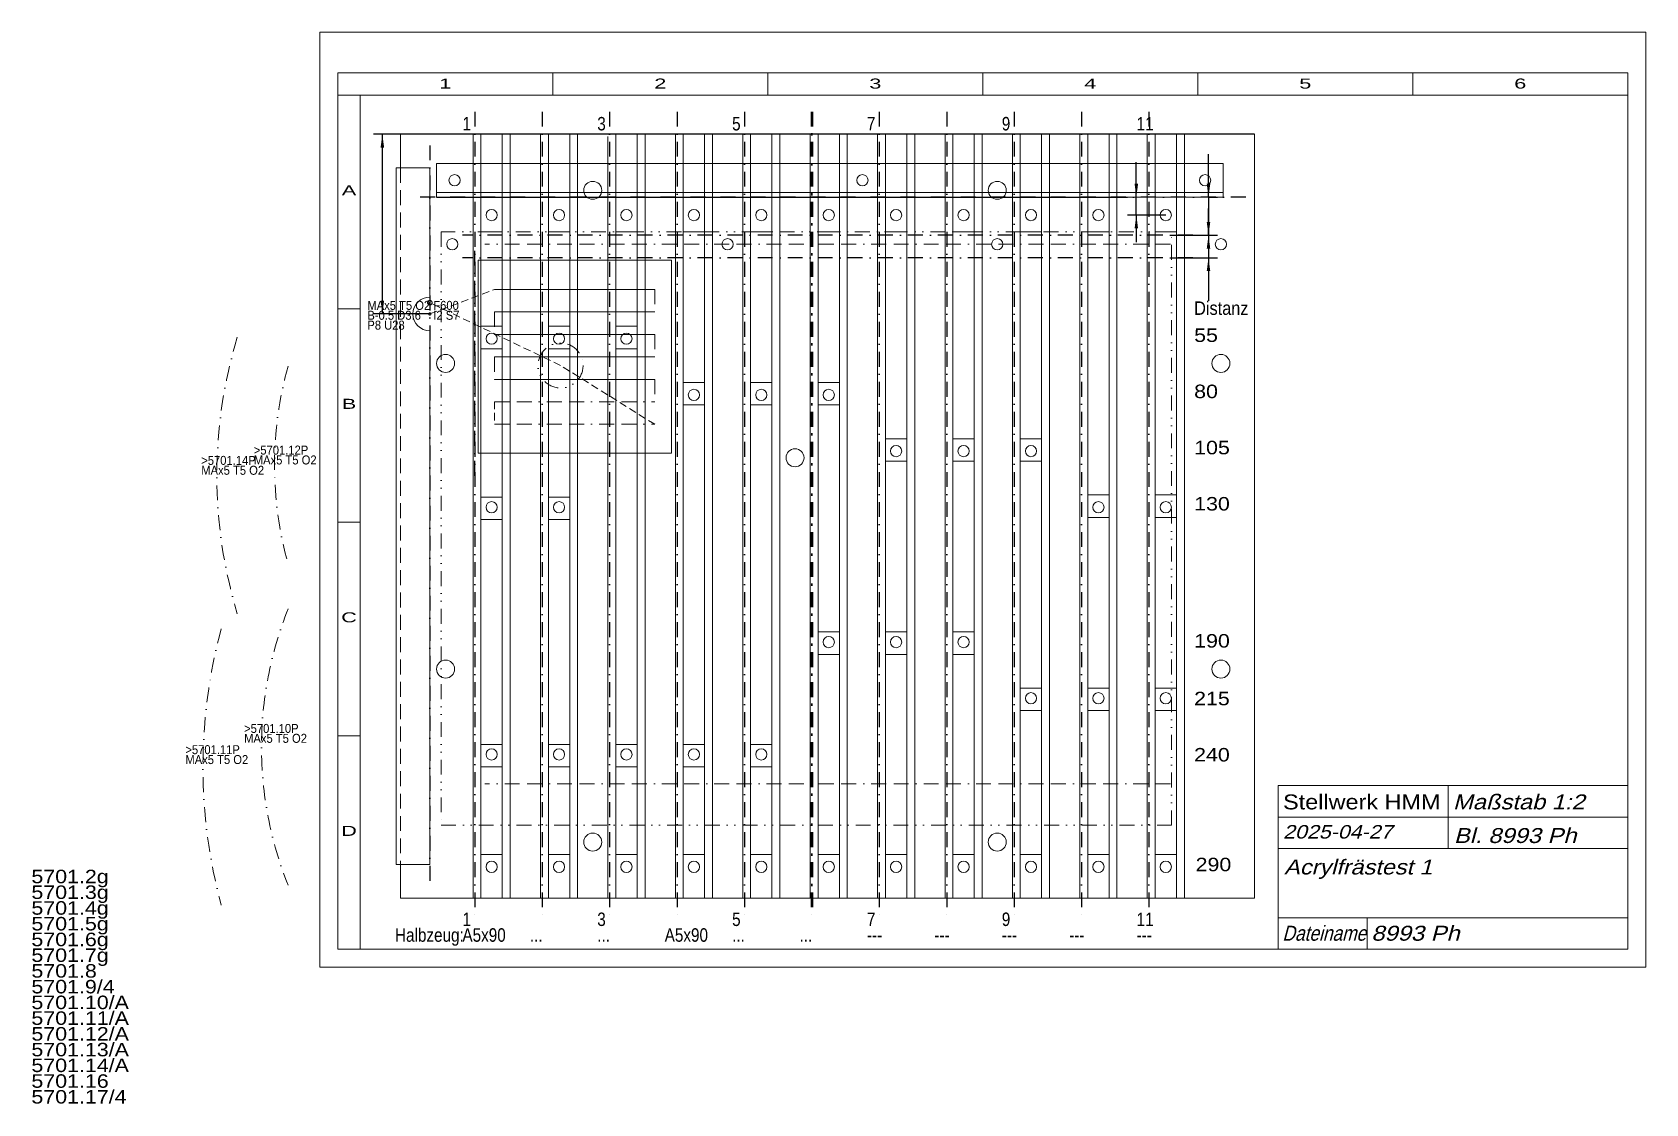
# Model space of a CAD drawing. Extents: x -126 to 592, y -59 to 418.
import ezdxf
from ezdxf.enums import TextEntityAlignment as Align

# ---------------------------------------------------------------- set-up
doc = ezdxf.new("R2010")
doc.units = 0
doc.header["$LTSCALE"] = 13.259237
for name, pattern in [('BORDER', [1.75, 0.5, -0.25, 0.5, -0.25, 0, -0.25]), ('DASHDOT', [1, 0.5, -0.25, 0, -0.25]), ('DASHED', [0.75, 0.5, -0.25]), ('DIVIDE', [1.25, 0.5, -0.25, 0, -0.25, 0, -0.25]), ('HIDDEN', [0.375, 0.25, -0.125]), ('PHANTOM', [2.5, 1.25, -0.25, 0.25, -0.25, 0.25, -0.25])]:
    doc.linetypes.add(name, pattern=pattern)
for name, color, linetype, lineweight in [('2913_1 AUFSPANNPLATTE', 7, 'CONTINUOUS', 18), ('5701_10___15 BODEN UND DECKEL', 142, 'CONTINUOUS', 18), ('5701___ ZENTRALSCHLOSS', 230, 'CONTINUOUS', 13), ('8993_1P', 230, 'CONTINUOUS', 13), ('___ 8901_2P', 54, 'CONTINUOUS', 13), ('_TEMP', 7, 'CONTINUOUS', 50), ('BEMASSUNG', 7, 'CONTINUOUS', 25), ('BESCHRIFTUNG', 7, 'CONTINUOUS', 25), ('MASSGRENZEN', 172, 'CONTINUOUS', 25), ('MASSLINIEN', 172, 'CONTINUOUS', 25), ('MASSTEXTE', 212, 'CONTINUOUS', 25), ('MITTELLINIEN', 5, 'DASHDOT', 25), ('STANDARD', 7, 'CONTINUOUS', 0)]:
    doc.layers.add(name, color=color, linetype=linetype, lineweight=lineweight)
doc.styles.add('Arial', font='arial.ttf')

# ---------------------------------------------------------------- blocks, each defined once
blk = doc.blocks.new('D157586944')
at = {"layer": 'MASSGRENZEN'}
for points in [[(365.33, 344.67), (364.55, 350.61), (366.11, 350.61)], [(365.33, 336.67), (366.11, 330.72), (364.55, 330.72)]]:
    blk.add_solid(points, dxfattribs=at)
at = {"layer": 'MASSLINIEN', "color": 172}
for p, q in [((365.33, 344.67), (365.33, 360.27)), ((53.95, 344.67), (361.33, 344.67)), ((365.33, 336.67), (365.33, 344.67)), ((378.45, 336.67), (361.33, 336.67)), ((365.33, 336.67), (365.33, 324.68))]:
    blk.add_line(p, q, dxfattribs=at)
blk = doc.blocks.new('D157587200')
at = {"layer": 'MASSGRENZEN'}
for points in [[(29.83, 372.67), (30.61, 366.72), (29.05, 366.72)], [(29.83, 292.67), (29.05, 298.61), (30.61, 298.61)]]:
    blk.add_solid(points, dxfattribs=at)
at = {"layer": 'MASSLINIEN', "color": 172}
for p, q in [((417.95, 372.67), (25.83, 372.67)), ((29.83, 292.67), (29.83, 372.67)), ((50.95, 292.67), (25.83, 292.67))]:
    blk.add_line(p, q, dxfattribs=at)
blk = doc.blocks.new('D157587456')
at = {"layer": 'MASSGRENZEN'}
for points in [[(397.44, 344.67), (396.66, 350.61), (398.23, 350.61)], [(397.44, 327.67), (398.23, 321.72), (396.66, 321.72)]]:
    blk.add_solid(points, dxfattribs=at)
at = {"layer": 'MASSLINIEN', "color": 172}
for p, q in [((397.44, 344.67), (397.44, 363.8)), ((397.44, 344.67), (397.44, 327.67)), ((397.44, 344.67), (401.44, 344.67)), ((380.5, 327.67), (401.44, 327.67)), ((397.44, 327.67), (397.44, 315.68))]:
    blk.add_line(p, q, dxfattribs=at)
blk = doc.blocks.new('D157587712')
at = {"layer": 'MASSGRENZEN'}
for points in [[(397.44, 327.67), (396.66, 333.61), (398.23, 333.61)], [(397.44, 317.67), (398.23, 311.72), (396.66, 311.72)]]:
    blk.add_solid(points, dxfattribs=at)
at = {"layer": 'MASSLINIEN', "color": 172}
for p, q in [((397.44, 327.67), (397.44, 339.65)), ((380.5, 327.67), (401.44, 327.67)), ((397.44, 327.67), (397.44, 317.67)), ((380.5, 317.67), (401.44, 317.67)), ((397.44, 317.67), (397.44, 298.53))]:
    blk.add_line(p, q, dxfattribs=at)

msp = doc.modelspace()

# ---------------------------------------------------------------- linework, layer by layer
at = {"layer": '2913_1 AUFSPANNPLATTE', "color": 8}
for p, q in [((417.95, 372.67), (37.95, 372.67)), ((37.95, 372.67), (37.95, 357.67)), ((70.2, 372.67), (70.2, 32.67)), ((73.7, 372.67), (73.7, 32.67)), ((83.2, 372.67), (83.2, 32.67)), ((86.7, 372.67), (86.7, 32.67)), ((100.2, 372.67), (100.2, 32.67)), ((103.7, 372.67), (103.7, 32.67)), ((113.2, 372.67), (113.2, 32.67)), ((116.7, 372.67), (116.7, 32.67)), ((130.2, 371.67), (130.2, 32.67)), ((133.7, 372.67), (133.7, 32.67)), ((143.2, 372.67), (143.2, 32.67)), ((146.7, 372.67), (146.7, 32.67)), ((160.2, 372.67), (160.2, 32.67)), ((163.7, 372.67), (163.7, 32.67)), ((173.2, 372.67), (173.2, 32.67)), ((176.7, 372.67), (176.7, 32.67)), ((190.2, 372.67), (190.2, 32.67)), ((193.7, 372.67), (193.7, 32.67)), ((203.2, 372.67), (203.2, 32.67)), ((206.7, 372.67), (206.7, 32.67)), ((220.2, 372.67), (220.2, 32.67)), ((223.7, 372.67), (223.7, 32.67)), ((233.2, 372.67), (233.2, 32.67)), ((236.7, 372.67), (236.7, 32.67)), ((250.2, 372.67), (250.2, 32.67)), ((253.7, 372.67), (253.7, 32.67)), ((263.2, 372.67), (263.2, 32.67)), ((266.7, 372.67), (266.7, 32.67)), ((280.2, 372.67), (280.2, 32.67)), ((283.7, 372.67), (283.7, 32.67)), ((293.2, 372.67), (293.2, 32.67)), ((296.7, 372.67), (296.7, 32.67)), ((310.2, 372.67), (310.2, 32.67)), ((313.7, 372.67), (313.7, 32.67)), ((323.2, 372.67), (323.2, 32.67)), ((326.7, 372.67), (326.7, 32.67)), ((340.2, 372.67), (340.2, 32.67)), ((343.7, 372.67), (343.7, 32.67)), ((353.2, 372.67), (353.2, 32.67)), ((356.7, 372.67), (356.7, 32.67)), ((370.2, 372.67), (370.2, 32.67)), ((373.7, 372.67), (373.7, 32.67)), ((383.2, 372.67), (383.2, 32.67)), ((386.7, 372.67), (386.7, 32.67)), ((417.95, 32.67), (417.95, 372.67)), ((403.95, 359.67), (53.95, 359.67)), ((53.95, 344.67), (53.95, 359.67)), ((403.95, 344.67), (403.95, 359.67)), ((35.95, 357.67), (35.95, 47.67)), ((35.95, 357.67), (50.95, 357.67)), ((50.95, 357.67), (50.95, 300.17)), ((403.95, 346.67), (53.95, 346.67)), ((403.95, 344.67), (53.95, 344.67)), ((73.7, 329.17), (83.2, 329.17)), ((103.7, 329.17), (113.2, 329.17)), ((133.7, 329.17), (143.2, 329.17)), ((163.7, 329.17), (173.2, 329.17)), ((193.7, 329.17), (203.2, 329.17)), ((223.7, 329.17), (233.2, 329.17)), ((253.7, 329.17), (263.2, 329.17)), ((283.7, 329.17), (293.2, 329.17)), ((313.7, 329.17), (323.2, 329.17)), ((343.7, 329.17), (353.2, 329.17)), ((373.7, 329.17), (383.2, 329.17)), ((50.95, 285.17), (50.95, 47.67)), ((73.7, 287.17), (83.2, 287.17)), ((103.7, 287.17), (113.2, 287.17)), ((133.7, 287.17), (143.2, 287.17)), ((73.7, 277.17), (83.2, 277.17)), ((103.7, 277.17), (113.2, 277.17)), ((133.7, 277.17), (143.2, 277.17)), ((163.7, 262.17), (173.2, 262.17)), ((193.7, 262.17), (203.2, 262.17)), ((223.7, 262.17), (233.2, 262.17)), ((163.7, 252.17), (173.2, 252.17)), ((193.7, 252.17), (203.2, 252.17)), ((223.7, 252.17), (233.2, 252.17)), ((253.7, 237.17), (263.2, 237.17)), ((283.7, 237.17), (293.2, 237.17)), ((313.7, 237.17), (323.2, 237.17)), ((253.7, 227.17), (263.2, 227.17)), ((283.7, 227.17), (293.2, 227.17)), ((313.7, 227.17), (323.2, 227.17)), ((83.2, 211.17), (73.7, 211.17)), ((113.2, 211.17), (103.7, 211.17)), ((343.7, 212.17), (353.2, 212.17)), ((373.7, 212.17), (383.2, 212.17)), ((83.2, 201.17), (73.7, 201.17)), ((113.2, 201.17), (103.7, 201.17)), ((343.7, 202.17), (353.2, 202.17)), ((373.7, 202.17), (383.2, 202.17)), ((233.2, 151.17), (223.7, 151.17)), ((263.2, 151.17), (253.7, 151.17)), ((293.2, 151.17), (283.7, 151.17)), ((233.2, 141.17), (223.7, 141.17)), ((263.2, 141.17), (253.7, 141.17)), ((293.2, 141.17), (283.7, 141.17)), ((323.2, 126.17), (313.7, 126.17)), ((353.2, 126.17), (343.7, 126.17)), ((383.2, 126.17), (373.7, 126.17)), ((323.2, 116.17), (313.7, 116.17)), ((353.2, 116.17), (343.7, 116.17)), ((383.2, 116.17), (373.7, 116.17)), ((83.2, 101.17), (73.7, 101.17)), ((113.2, 101.17), (103.7, 101.17)), ((143.2, 101.17), (133.7, 101.17)), ((173.2, 101.17), (163.7, 101.17)), ((203.2, 101.17), (193.7, 101.17)), ((83.2, 91.17), (73.7, 91.17)), ((113.2, 91.17), (103.7, 91.17)), ((143.2, 91.17), (133.7, 91.17)), ((173.2, 91.17), (163.7, 91.17)), ((203.2, 91.17), (193.7, 91.17)), ((73.7, 52.17), (83.2, 52.17)), ((103.7, 52.17), (113.2, 52.17)), ((133.7, 52.17), (143.2, 52.17)), ((163.7, 52.17), (173.2, 52.17)), ((193.7, 52.17), (203.2, 52.17)), ((223.7, 52.17), (233.2, 52.17)), ((253.7, 52.17), (263.2, 52.17)), ((283.7, 52.17), (293.2, 52.17)), ((313.7, 52.17), (323.2, 52.17)), ((343.7, 52.17), (353.2, 52.17)), ((373.7, 52.17), (383.2, 52.17)), ((35.95, 47.67), (50.95, 47.67)), ((37.95, 47.67), (37.95, 32.67)), ((37.95, 32.67), (417.95, 32.67))]:
    msp.add_line(p, q, dxfattribs=at)
at = {"layer": '2913_1 AUFSPANNPLATTE', "color": 8, "linetype": 'DASHED'}
msp.add_line((37.95, 357.67), (37.95, 47.67), dxfattribs=at)
at = {"layer": '2913_1 AUFSPANNPLATTE', "color": 8, "linetype": 'BORDER'}
for p, q in [((380.5, 323.67), (75.5, 323.67)), ((380.5, 83.67), (75.5, 83.67))]:
    msp.add_line(p, q, dxfattribs=at)
at = {"layer": '2913_1 AUFSPANNPLATTE', "color": 8}
for centre, radius in [((61.95, 352.17), 2.5), ((243.45, 352.17), 2.5), ((395.95, 352.17), 2.5), ((123.45, 347.67), 4), ((303.45, 347.67), 4), ((78.45, 336.67), 2.5), ((108.45, 336.67), 2.5), ((138.45, 336.67), 2.5), ((168.45, 336.67), 2.5), ((198.45, 336.67), 2.5), ((228.45, 336.67), 2.5), ((258.45, 336.67), 2.5), ((288.45, 336.67), 2.5), ((318.45, 336.67), 2.5), ((348.45, 336.67), 2.5), ((378.45, 336.67), 2.5), ((60.95, 323.67), 2.5), ((183.45, 323.67), 2.5), ((303.45, 323.67), 2.5), ((402.95, 323.67), 2.5), ((78.45, 281.67), 2.5), ((108.45, 281.67), 2.5), ((138.45, 281.67), 2.5), ((57.97, 270.67), 4), ((402.95, 270.67), 4), ((168.45, 256.67), 2.5), ((198.45, 256.67), 2.5), ((228.45, 256.67), 2.5), ((213.45, 228.67), 4), ((258.45, 231.67), 2.5), ((288.45, 231.67), 2.5), ((318.45, 231.67), 2.5), ((78.45, 206.67), 2.5), ((108.45, 206.67), 2.5), ((348.45, 206.67), 2.5), ((378.45, 206.67), 2.5), ((228.45, 146.67), 2.5), ((258.45, 146.67), 2.5), ((288.45, 146.67), 2.5), ((57.97, 134.67), 4), ((402.95, 134.67), 4), ((318.45, 121.67), 2.5), ((348.45, 121.67), 2.5), ((378.45, 121.67), 2.5), ((78.45, 96.67), 2.5), ((108.45, 96.67), 2.5), ((138.45, 96.67), 2.5), ((168.45, 96.67), 2.5), ((198.45, 96.67), 2.5), ((123.45, 57.67), 4), ((303.45, 57.67), 4), ((78.45, 46.67), 2.5), ((108.45, 46.67), 2.5), ((138.45, 46.67), 2.5), ((168.45, 46.67), 2.5), ((198.45, 46.67), 2.5), ((228.45, 46.67), 2.5), ((258.45, 46.67), 2.5), ((288.45, 46.67), 2.5), ((318.45, 46.67), 2.5), ((348.45, 46.67), 2.5), ((378.45, 46.67), 2.5)]:
    msp.add_circle(centre, radius, dxfattribs=at)
msp.add_arc((50.95, 292.67), 7.5, 90, 270, dxfattribs=at)
at = {"layer": '5701_10___15 BODEN UND DECKEL'}
for p, q in [((72.45, 316.67), (158.45, 316.67)), ((72.45, 230.67), (72.45, 316.67)), ((158.45, 316.67), (158.45, 230.67)), ((158.45, 230.67), (72.45, 230.67))]:
    msp.add_line(p, q, dxfattribs=at)
at = {"layer": '5701___ ZENTRALSCHLOSS', "linetype": 'DASHDOT'}
for centre, radius, start, end in [((168.17, 220.81), 211.99, 163.13597, 196.86403), ((144.05, 225.48), 162.22, 164.26242, 195.73758), ((141.3, 99.98), 165.26, 158.15251, 201.84749), ((186.37, 91.11), 236.37, 164.91888, 195.08112)]:
    msp.add_arc(centre, radius, start, end, dxfattribs=at)
at = {"layer": '8993_1P', "linetype": 'HIDDEN'}
for p, q in [((50.95, 292.67), (79.74, 303.58)), ((109.14, 269.74), (50.95, 297.67)), ((151.03, 243.58), (109.14, 269.74)), ((79.74, 253.58), (79.74, 243.58))]:
    msp.add_line(p, q, dxfattribs=at)
at = {"layer": '8993_1P'}
for p, q in [((79.74, 303.58), (151.03, 303.58)), ((79.74, 293.58), (151.03, 293.58)), ((79.74, 283.58), (151.03, 283.58)), ((79.74, 273.58), (151.03, 273.58)), ((79.74, 263.58), (151.03, 263.58))]:
    msp.add_line(p, q, dxfattribs=at)
at = {"layer": '8993_1P', "linetype": 'DASHED'}
for p, q in [((151.03, 303.58), (151.03, 293.58)), ((79.74, 293.58), (79.74, 283.58)), ((151.03, 283.58), (151.03, 273.58)), ((79.74, 273.58), (79.74, 263.58)), ((151.03, 263.58), (151.03, 253.58))]:
    msp.add_line(p, q, dxfattribs=at)
at = {"layer": '8993_1P', "linetype": 'BORDER'}
for p, q in [((79.74, 253.58), (151.03, 253.58)), ((79.74, 243.58), (151.03, 243.58))]:
    msp.add_line(p, q, dxfattribs=at)
at = {"layer": '8993_1P', "linetype": 'PHANTOM'}
for centre, radius in [((50.95, 297.67), 1), ((50.95, 292.67), 0.5)]:
    msp.add_circle(centre, radius, dxfattribs=at)
at = {"layer": '8993_1P', "linetype": 'DIVIDE'}
msp.add_circle((109.14, 269.74), 10, dxfattribs=at)
at = {"layer": '___ 8901_2P', "linetype": 'DIVIDE', "lineweight": 20}
for p, q in [((380.95, 329.17), (55.95, 329.17)), ((55.95, 329.17), (55.95, 65.17)), ((380.95, 65.17), (380.95, 329.17)), ((55.95, 65.17), (380.95, 65.17))]:
    msp.add_line(p, q, dxfattribs=at)
at = {"layer": '_TEMP', "lineweight": 0}
for p, q in [((428.44, 82.8), (583.83, 82.8)), ((428.44, 82.8), (428.44, 10)), ((504.04, 82.8), (504.04, 54.8)), ((428.44, 68.8), (583.83, 68.8)), ((428.44, 54.8), (583.83, 54.8)), ((428.44, 24), (583.83, 24)), ((468.04, 24), (468.04, 10))]:
    msp.add_line(p, q, dxfattribs=at)
at = {"layer": 'MITTELLINIEN'}
for p, q in [((70.95, 382.66), (70.95, 22.66)), ((100.95, 382.66), (100.95, 22.66)), ((130.95, 382.66), (130.95, 22.66)), ((160.95, 382.66), (160.95, 22.66)), ((190.95, 382.66), (190.95, 22.66)), ((250.95, 382.66), (250.95, 22.66)), ((280.95, 382.66), (280.95, 22.66)), ((310.95, 382.66), (310.95, 22.66)), ((340.95, 382.66), (340.95, 22.66)), ((370.95, 382.66), (370.95, 22.66)), ((50.95, 367.67), (50.95, 37.67)), ((414.04, 344.67), (43.89, 344.67)), ((390.5, 327.67), (65.5, 327.67)), ((390.5, 327.67), (65.5, 327.67)), ((70.95, 220.67), (70.95, 326.67)), ((390.5, 317.67), (65.5, 317.67)), ((390.5, 317.67), (65.5, 317.67))]:
    msp.add_line(p, q, dxfattribs=at)
at = {"layer": 'MITTELLINIEN', "color": 154, "lineweight": 50}
msp.add_line((220.95, 382.66), (220.95, 22.66), dxfattribs=at)
at = {"layer": 'STANDARD'}
for p, q in [((592, 418), (2, 418)), ((2, 418), (2, 2)), ((592, 2), (592, 418)), ((584, 400), (10, 400)), ((10, 400), (10, 390)), ((105.67, 400), (105.67, 390)), ((201.33, 400), (201.33, 390)), ((297, 400), (297, 390)), ((392.67, 400), (392.67, 390)), ((488.33, 400), (488.33, 390)), ((584, 400), (584, 390)), ((10, 390), (10, 10)), ((20, 390), (10, 390)), ((20, 390), (20, 10)), ((584, 390), (20, 390)), ((584, 10), (584, 390)), ((10, 295), (20, 295)), ((10, 200), (20, 200)), ((10, 105), (20, 105)), ((10, 10), (20, 10)), ((20, 10), (584, 10)), ((2, 2), (592, 2))]:
    msp.add_line(p, q, dxfattribs=at)

# ---------------------------------------------------------------- block references
at = {"layer": 'BEMASSUNG'}
for name in ['D157587200', 'D157586944', 'D157587456', 'D157587712']:
    msp.add_blockref(name, (0, 0), dxfattribs=at)

# ---------------------------------------------------------------- texts
at = {"layer": '5701___ ZENTRALSCHLOSS', "char_height": 4, "attachment_point": 7, "line_spacing_factor": 0.66, "style": 'Arial'}
for s, insert in [('\\W0.891720;>5701.12P\\PMAx5 T5 O2', (-27.39, 225.65)), ('\\W0.891720;>5701.14P\\PMAx5 T5 O2', (-50.76, 221.06)), ('\\W0.891720;>5701.10P\\PMAx5 T5 O2', (-31.69, 101.79)), ('\\W0.891720;>5701.11P\\PMAx5 T5 O2', (-57.82, 92.35))]:
    msp.add_mtext(s, dxfattribs=dict(at, insert=insert))
at = {"layer": '8993_1P', "insert": (23.15, 285.63), "char_height": 4, "attachment_point": 7, "line_spacing_factor": 0.66, "style": 'Arial'}
msp.add_mtext('\\W0.891790;MAx5 T5 O2 F600\\PB-0.5 D3.6    I2 S7\\PP8 U28', dxfattribs=at)
at = {"layer": 'BESCHRIFTUNG', "style": 'Arial'}
for s, width, p in [('1', 0.810869, (65.46, 374.32)), ('3', 0.810869, (125.46, 374.32)), ('5', 0.810869, (185.46, 374.32)), ('7', 0.810869, (245.46, 374.32)), ('9', 0.810869, (305.46, 374.32)), ('11', 0.810869, (365.46, 374.32)), ('Distanz', 0.864833, (391.06, 292.25)), ('55', 1.135145, (391.06, 280.22)), ('80', 1.135145, (391.06, 255.22)), ('105', 1.135145, (391.06, 230.22)), ('130', 1.135145, (391.06, 205.22)), ('190', 1.135145, (391.06, 144.23)), ('215', 1.135145, (391.03, 118.56)), ('240', 1.135145, (391.03, 93.55)), ('290', 1.135145, (391.71, 44.71)), ('1', 0.810869, (65.46, 20.34)), ('3', 0.810869, (125.46, 20.34)), ('5', 0.810869, (185.46, 20.34)), ('7', 0.810869, (245.46, 20.34)), ('9', 0.810869, (305.46, 20.34)), ('11', 0.810869, (365.46, 20.34)), ('Halbzeug:', 0.810868, (35.46, 13.34)), ('A5x90', 0.810868, (65.46, 13.34)), ('A5x90', 0.810868, (155.46, 13.34)), ('---', 0.810862, (245.46, 13.34)), ('---', 0.810862, (275.46, 13.34)), ('---', 0.810862, (305.46, 13.34)), ('---', 0.810862, (335.46, 13.34)), ('---', 0.810862, (365.46, 13.34)), ('...', 0.810866, (95.46, 13.34)), ('...', 0.810866, (125.46, 13.34)), ('...', 0.810866, (185.46, 13.34)), ('...', 0.810866, (215.46, 13.34))]:
    msp.add_text(s, height=6, dxfattribs=dict(at, width=width)).set_placement(p)
at = {"layer": 'BESCHRIFTUNG', "style": 'Arial', "width": 1.121619}
msp.add_text('Stellwerk HMM', height=6.65, dxfattribs=at).set_placement((430.63, 78.88), align=Align.TOP_LEFT)
at = {"layer": 'BESCHRIFTUNG', "style": 'Arial', "oblique": 15}
for s, height, width, p in [('Maßstab 1:2', 6.65, 1.134934, (506.23, 78.88)), ('2025-04-27', 6, 1.135137, (430.63, 65.25)), ('Bl. 8993 Ph', 6.65, 1.134935, (506.67, 63.92)), ('Acrylfrästest 1', 6.65, 1.121579, (431.07, 49.92)), ('Dateiname', 6.65, 0.829024, (430.3, 20.45)), ('8993 Ph', 6.65, 1.135098, (469.9, 20.45))]:
    msp.add_text(s, height=height, dxfattribs=dict(at, width=width)).set_placement(p, align=Align.TOP_LEFT)
at = {"layer": 'BESCHRIFTUNG', "insert": (-126.33, 45.38), "char_height": 6, "attachment_point": 1, "line_spacing_factor": 0.7, "style": 'Arial'}
msp.add_mtext('\\W1.135139;5701.2g\\P5701.3g\\P5701.4g\\P5701.5g\\P5701.6g\\P5701.7g\\P5701.8\\P5701.9/4\\P5701.10/A\\P5701.11/A\\P5701.12/A\\P5701.13/A\\P5701.14/A\\P5701.16\\P5701.17/4\\P', dxfattribs=at)
at = {"layer": 'STANDARD', "style": 'Arial'}
for s, width, p in [('1', 1.547923, (57.83, 392.95)), ('2', 1.547922, (153.5, 392.95)), ('3', 1.547923, (249.17, 392.95)), ('4', 1.547923, (344.83, 392.95)), ('5', 1.547922, (440.5, 392.95)), ('6', 1.547923, (536.17, 392.95)), ('A', 1.547987, (15, 345.45)), ('B', 1.547987, (15, 250.45)), ('C', 1.548103, (15, 155.45)), ('D', 1.548104, (15, 60.45))]:
    msp.add_text(s, height=4.46, dxfattribs=dict(at, width=width)).set_placement(p, align=Align.CENTER)

doc.saveas('drawing.dxf')
